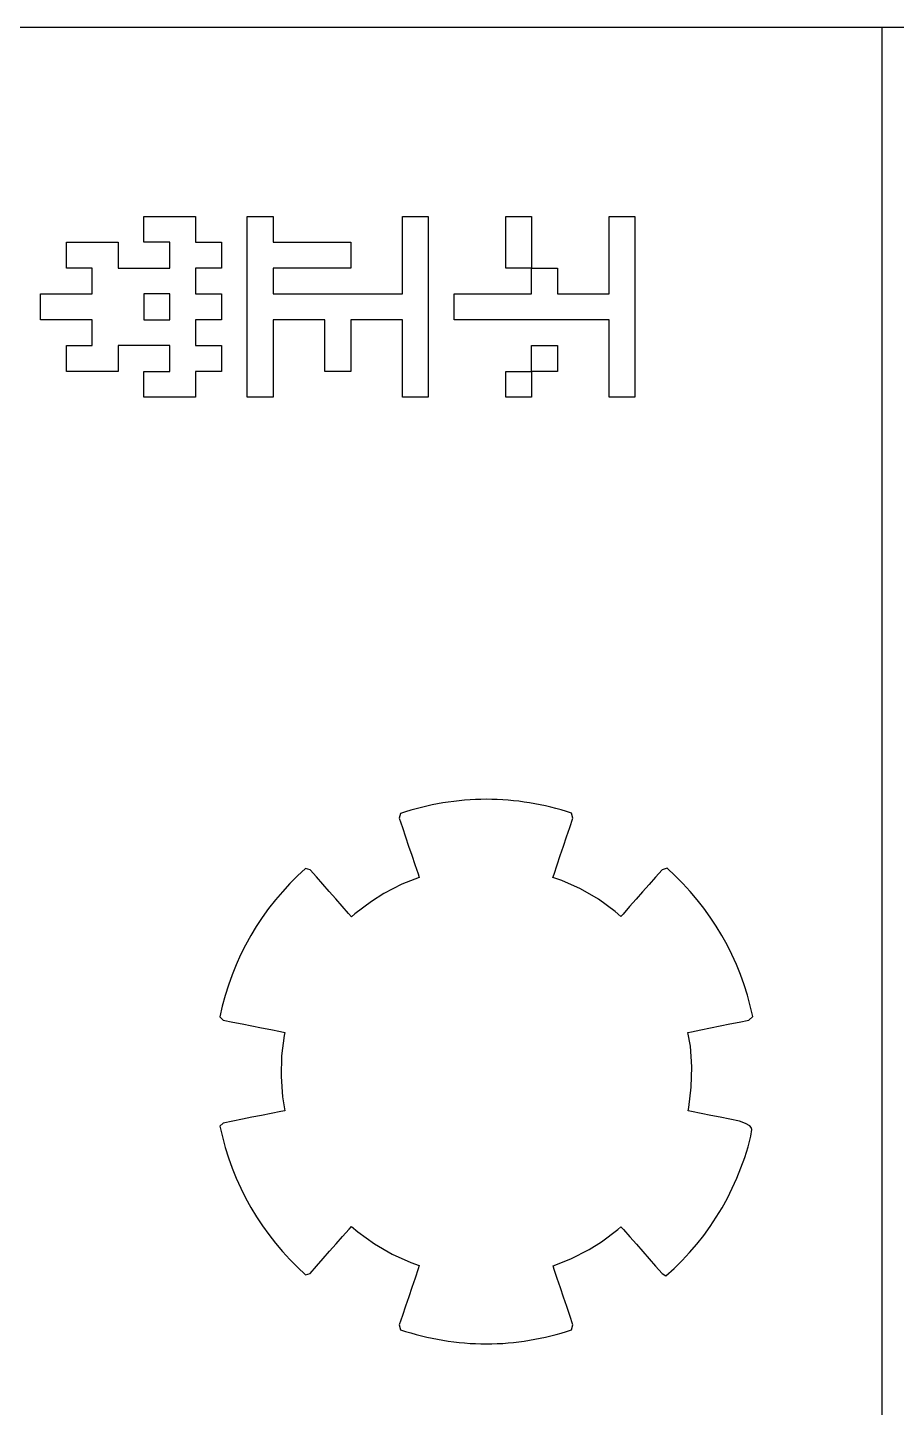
# Model space of a CAD drawing. Extents: x 9 to 137, y 10 to 46.
# Drawn here: x 113 to 127.68, y 22.3 to 45.62 of the extents above; entities that cross this region are included whole.
import ezdxf

# ---------------------------------------------------------------- set-up
doc = ezdxf.new("R2010")
doc.units = 0
doc.layers.add('Layer_1', color=7, linetype='CONTINUOUS')

msp = doc.modelspace()

# ---------------------------------------------------------------- linework, layer by layer
at = {"layer": 'Layer_1', "color": 7}
for p, q in [((137.20307, 45.61675), (8.70306, 45.61675)), ((127.4338, 45.61675), (52.29317, 45.61675)), ((127.4338, 10.29953), (127.4338, 45.61675)), ((114.96316, 42.426907), (115.83643, 42.426907)), ((114.96316, 41.990272), (114.96316, 42.426907)), ((115.83643, 42.426907), (115.83643, 41.990272)), ((116.7097, 39.370462), (116.7097, 42.426907)), ((116.7097, 42.426907), (117.14633, 42.426907)), ((117.14633, 42.426907), (117.14633, 41.990272)), ((119.32951, 41.117002), (119.32951, 42.426907)), ((119.32951, 42.426907), (119.76614, 42.426907)), ((119.76614, 42.426907), (119.76614, 39.370462)), ((121.07605, 42.426907), (121.51268, 42.426907)), ((121.07605, 41.553637), (121.07605, 42.426907)), ((121.51268, 42.426907), (121.51268, 41.553637)), ((122.82259, 42.426907), (123.25922, 42.426907)), ((122.82259, 41.117002), (122.82259, 42.426907)), ((123.25922, 42.426907), (123.25922, 39.370462)), ((113.65325, 41.553637), (113.65325, 41.990272)), ((113.65325, 41.990272), (114.52652, 41.990272)), ((114.52652, 41.990272), (114.52652, 41.553637)), ((115.39979, 41.990272), (114.96316, 41.990272)), ((115.39979, 41.553637), (115.39979, 41.990272)), ((115.83643, 41.990272), (116.27306, 41.990272)), ((116.27306, 41.990272), (116.27306, 41.553637)), ((117.14633, 41.990272), (118.45624, 41.990272)), ((118.45624, 41.990272), (118.45624, 41.553637)), ((114.08988, 41.553637), (113.65325, 41.553637)), ((114.08988, 41.117002), (114.08988, 41.553637)), ((114.52652, 41.553637), (115.39979, 41.553637)), ((116.27306, 41.553637), (115.83643, 41.553637)), ((115.83643, 41.553637), (115.83643, 41.117002)), ((118.45624, 41.553637), (117.14633, 41.553637)), ((117.14633, 41.553637), (117.14633, 41.117002)), ((121.51268, 41.553637), (121.07605, 41.553637)), ((121.51268, 41.117002), (121.51268, 41.553637)), ((121.51268, 41.553637), (121.94932, 41.553637)), ((121.94932, 41.553637), (121.94932, 41.117002)), ((113.21661, 40.680367), (113.21661, 41.117002)), ((113.21661, 41.117002), (114.08988, 41.117002)), ((114.96316, 41.117002), (114.96316, 40.680367)), ((115.39979, 41.117002), (114.96316, 41.117002)), ((115.39979, 40.680367), (115.39979, 41.117002)), ((115.83643, 41.117002), (116.27306, 41.117002)), ((116.27306, 41.117002), (116.27306, 40.680367)), ((117.14633, 41.117002), (119.32951, 41.117002)), ((120.20278, 40.680367), (120.20278, 41.117002)), ((120.20278, 41.117002), (121.51268, 41.117002)), ((121.94932, 41.117002), (122.82259, 41.117002)), ((114.08988, 40.680367), (113.21661, 40.680367)), ((114.08988, 40.243732), (114.08988, 40.680367)), ((114.96316, 40.680367), (115.39979, 40.680367)), ((116.27306, 40.680367), (115.83643, 40.680367)), ((115.83643, 40.680367), (115.83643, 40.243732)), ((118.0196, 40.680367), (117.14633, 40.680367)), ((117.14633, 40.680367), (117.14633, 39.370462)), ((118.0196, 39.807097), (118.0196, 40.680367)), ((119.32951, 40.680367), (118.45624, 40.680367)), ((118.45624, 40.680367), (118.45624, 39.807097)), ((119.32951, 39.370462), (119.32951, 40.680367)), ((122.82259, 40.680367), (120.20278, 40.680367)), ((122.82259, 39.370462), (122.82259, 40.680367)), ((113.65325, 39.807097), (113.65325, 40.243732)), ((113.65325, 40.243732), (114.08988, 40.243732)), ((115.39979, 40.243732), (114.52652, 40.243732)), ((114.52652, 40.243732), (114.52652, 39.807097)), ((115.39979, 39.807097), (115.39979, 40.243732)), ((115.83643, 40.243732), (116.27306, 40.243732)), ((116.27306, 40.243732), (116.27306, 39.807097)), ((121.51268, 40.243732), (121.94932, 40.243732)), ((121.51268, 39.807097), (121.51268, 40.243732)), ((121.94932, 40.243732), (121.94932, 39.807097)), ((114.52652, 39.807097), (113.65325, 39.807097)), ((114.96316, 39.370462), (114.96316, 39.807097)), ((114.96316, 39.807097), (115.39979, 39.807097)), ((116.27306, 39.807097), (115.83643, 39.807097)), ((115.83643, 39.807097), (115.83643, 39.370462)), ((118.45624, 39.807097), (118.0196, 39.807097)), ((121.07605, 39.807097), (121.51268, 39.807097)), ((121.07605, 39.370462), (121.07605, 39.807097)), ((121.94932, 39.807097), (121.51268, 39.807097)), ((121.51268, 39.807097), (121.51268, 39.370462)), ((115.83643, 39.370462), (114.96316, 39.370462)), ((117.14633, 39.370462), (116.7097, 39.370462)), ((119.76614, 39.370462), (119.32951, 39.370462)), ((121.51268, 39.370462), (121.07605, 39.370462)), ((123.25922, 39.370462), (122.82259, 39.370462)), ((119.56277, 32.41809), (119.47377, 32.39299)), ((119.65217, 32.44139), (119.56277, 32.41809)), ((119.74207, 32.46289), (119.65217, 32.44139)), ((119.83227, 32.48259), (119.74207, 32.46289)), ((119.92287, 32.50049), (119.83227, 32.48259)), ((120.01377, 32.51659), (119.92287, 32.50049)), ((120.10497, 32.53079), (120.01377, 32.51659)), ((120.19647, 32.54319), (120.10497, 32.53079)), ((120.28827, 32.55379), (120.19647, 32.54319)), ((120.38027, 32.56279), (120.28827, 32.55379)), ((120.47247, 32.56979), (120.38027, 32.56279)), ((120.56477, 32.57479), (120.47247, 32.56979)), ((120.65727, 32.57779), (120.56477, 32.57479)), ((120.74987, 32.57879), (120.65727, 32.57779)), ((120.84147, 32.57779), (120.74987, 32.57879)), ((120.93297, 32.57479), (120.84147, 32.57779)), ((121.02437, 32.56979), (120.93297, 32.57479)), ((121.11557, 32.56279), (121.02437, 32.56979)), ((121.20657, 32.55479), (121.11557, 32.56279)), ((121.29737, 32.54459), (121.20657, 32.55479)), ((121.38797, 32.53259), (121.29737, 32.54459)), ((121.47827, 32.51879), (121.38797, 32.53259)), ((121.56827, 32.50319), (121.47827, 32.51879)), ((121.65797, 32.48579), (121.56827, 32.50319)), ((121.74737, 32.46659), (121.65797, 32.48579)), ((121.83637, 32.44559), (121.74737, 32.46659)), ((121.92497, 32.42289), (121.83637, 32.44559)), ((122.01317, 32.39839), (121.92497, 32.42289)), ((119.29727, 32.33739), (119.27657, 32.25879)), ((119.27657, 32.25879), (119.32977, 32.10273)), ((119.38527, 32.36609), (119.29727, 32.33739)), ((119.47377, 32.39299), (119.38527, 32.36609)), ((122.10087, 32.37209), (122.01317, 32.39839)), ((122.18807, 32.34409), (122.10087, 32.37209)), ((122.15757, 32.10118), (122.21077, 32.25879)), ((122.21077, 32.25879), (122.18807, 32.34409)), ((119.32977, 32.10273), (119.38247, 31.94615)), ((119.38247, 31.94615), (119.43517, 31.78957)), ((122.05117, 31.78595), (122.10437, 31.94356)), ((122.10437, 31.94356), (122.15757, 32.10118)), ((119.43517, 31.78957), (119.48787, 31.63351)), ((121.99797, 31.62834), (122.05117, 31.78595)), ((119.48787, 31.63351), (119.54057, 31.47693)), ((119.54057, 31.47693), (119.59377, 31.32087)), ((121.94477, 31.47073), (121.99797, 31.62834)), ((117.55863, 31.28446), (117.42811, 31.15369)), ((117.6947, 31.41024), (117.55863, 31.28446)), ((117.7701, 31.38954), (117.6947, 31.41024)), ((117.87862, 31.26603), (117.7701, 31.38954)), ((117.98714, 31.14304), (117.87862, 31.26603)), ((119.61497, 31.25777), (119.32249, 31.14253)), ((119.59377, 31.32087), (119.61497, 31.25777)), ((121.87347, 31.2594), (121.89157, 31.3126)), ((122.02592, 31.2072), (121.87347, 31.2594)), ((121.89157, 31.3126), (121.94477, 31.47073)), ((123.60673, 31.26453), (123.49717, 31.13948)), ((123.7168, 31.38907), (123.60673, 31.26453)), ((123.8026, 31.41337), (123.7168, 31.38907)), ((123.93827, 31.28765), (123.8026, 31.41337)), ((124.06842, 31.15695), (123.93827, 31.28765)), ((117.30324, 31.01812), (117.18413, 30.87793)), ((117.42811, 31.15369), (117.30324, 31.01812)), ((118.09566, 31.01954), (117.98714, 31.14304)), ((118.20418, 30.89603), (118.09566, 31.01954)), ((119.32249, 31.14253), (119.01398, 30.98491)), ((122.34166, 31.06353), (122.02592, 31.2072)), ((122.6419, 30.88887), (122.34166, 31.06353)), ((123.3871, 31.01494), (123.27703, 30.8904)), ((123.49717, 31.13948), (123.3871, 31.01494)), ((124.19293, 31.02147), (124.06842, 31.15695)), ((124.3117, 30.8814), (124.19293, 31.02147)), ((117.18413, 30.87793), (117.0709, 30.73332)), ((118.3127, 30.77252), (118.20418, 30.89603)), ((118.42122, 30.64902), (118.3127, 30.77252)), ((118.80572, 30.85469), (118.52822, 30.64592)), ((119.01398, 30.98491), (118.80572, 30.85469)), ((122.92302, 30.68578), (122.6419, 30.88887)), ((123.27703, 30.8904), (123.16748, 30.76482)), ((124.4246, 30.73693), (124.3117, 30.8814)), ((116.96365, 30.58448), (116.8625, 30.4316)), ((117.0709, 30.73332), (116.96365, 30.58448)), ((118.47032, 30.59272), (118.42122, 30.64902)), ((118.52822, 30.64592), (118.47032, 30.59272)), ((123.02222, 30.59998), (122.92302, 30.68578)), ((123.05792, 30.64028), (123.02222, 30.59998)), ((123.16748, 30.76482), (123.05792, 30.64028)), ((124.53154, 30.58825), (124.4246, 30.73693)), ((124.6324, 30.43555), (124.53154, 30.58825)), ((116.8625, 30.4316), (116.7676, 30.27487)), ((124.7271, 30.27902), (124.6324, 30.43555)), ((116.679, 30.11449), (116.5968, 29.95064)), ((116.7676, 30.27487), (116.679, 30.11449)), ((124.8155, 30.11885), (124.7271, 30.27902)), ((124.8975, 29.95523), (124.8155, 30.11885)), ((116.5968, 29.95064), (116.5211, 29.78352)), ((124.9729, 29.78835), (124.8975, 29.95523)), ((116.4521, 29.61332), (116.3898, 29.44022)), ((116.5211, 29.78352), (116.4521, 29.61332)), ((125.0417, 29.6184), (124.9729, 29.78835)), ((125.1038, 29.44558), (125.0417, 29.6184)), ((116.3898, 29.44022), (116.3344, 29.26442)), ((125.159, 29.27005), (125.1038, 29.44558)), ((116.3344, 29.26442), (116.286, 29.08611)), ((125.2073, 29.09204), (125.159, 29.27005)), ((116.286, 29.08611), (116.2447, 28.90548)), ((125.1844, 28.84761), (125.2485, 28.91171)), ((125.2485, 28.91171), (125.2073, 29.09204)), ((116.2447, 28.90548), (116.3026, 28.84868)), ((116.3026, 28.84868), (116.46383, 28.81608)), ((116.46383, 28.81608), (116.62558, 28.78408)), ((116.62558, 28.78408), (116.78681, 28.75148)), ((116.78681, 28.75148), (116.94804, 28.71888)), ((116.94804, 28.71888), (117.10927, 28.68688)), ((117.10927, 28.68688), (117.26998, 28.65488)), ((124.21185, 28.65261), (124.3736, 28.68521)), ((124.3736, 28.68521), (124.53586, 28.71781)), ((124.53586, 28.71781), (124.69761, 28.75041)), ((124.69761, 28.75041), (124.85987, 28.78301)), ((124.85987, 28.78301), (125.02214, 28.81501)), ((125.02214, 28.81501), (125.1844, 28.84761)), ((117.26998, 28.65488), (117.34338, 28.63988)), ((117.33258, 28.58768), (117.28868, 28.243)), ((117.34338, 28.63988), (117.33258, 28.58768)), ((124.15395, 28.64011), (124.21185, 28.65261)), ((124.19475, 28.40602), (124.15395, 28.64011)), ((117.28868, 28.243), (117.27968, 27.89677)), ((124.22005, 28.06031), (124.19475, 28.40602)), ((124.21105, 27.71304), (124.22005, 28.06031)), ((117.27968, 27.89677), (117.30448, 27.55002)), ((117.30448, 27.55002), (117.34478, 27.31697)), ((124.16715, 27.3694), (124.21105, 27.71304)), ((117.27548, 27.30307), (117.11374, 27.27107)), ((117.34478, 27.31697), (117.27548, 27.30307)), ((124.15575, 27.3151), (124.16715, 27.3694)), ((124.21675, 27.3027), (124.15575, 27.3151)), ((124.37746, 27.2712), (124.21675, 27.3027)), ((116.30345, 27.10867), (116.24815, 27.05437)), ((116.24815, 27.05437), (116.28915, 26.87367)), ((116.4652, 27.14067), (116.30345, 27.10867)), ((116.62746, 27.17327), (116.4652, 27.14067)), ((116.78921, 27.20587), (116.62746, 27.17327)), ((116.95095, 27.23847), (116.78921, 27.20587)), ((117.11374, 27.27107), (116.95095, 27.23847)), ((124.5387, 27.2386), (124.37746, 27.2712)), ((124.69993, 27.2066), (124.5387, 27.2386)), ((124.86116, 27.174), (124.69993, 27.2066)), ((125.02239, 27.1414), (124.86116, 27.174)), ((125.12828, 27.10094), (125.02269, 27.14144)), ((125.02269, 27.14144), (125.02269, 27.14144)), ((125.20158, 27.06234), (125.12828, 27.10094)), ((125.22348, 27.03554), (125.20158, 27.06234)), ((116.28915, 26.87367), (116.33725, 26.69528)), ((125.16938, 26.7046), (125.21808, 26.88614)), ((125.21808, 26.88614), (125.23428, 26.99944)), ((125.23428, 26.99944), (125.22348, 27.03554)), ((116.33725, 26.69528), (116.39235, 26.51939)), ((125.11348, 26.52566), (125.16938, 26.7046)), ((116.39235, 26.51939), (116.45425, 26.34618)), ((116.45425, 26.34618), (116.52295, 26.17585)), ((124.98048, 26.17633), (125.05048, 26.34951)), ((125.05048, 26.34951), (125.11348, 26.52566)), ((116.52295, 26.17585), (116.59835, 26.0086)), ((124.90358, 26.00635), (124.98048, 26.17633)), ((116.59835, 26.0086), (116.68025, 25.84461)), ((124.81988, 25.83975), (124.90358, 26.00635)), ((116.68025, 25.84461), (116.76855, 25.68407)), ((116.76855, 25.68407), (116.86325, 25.52717)), ((124.63278, 25.51752), (124.72958, 25.67675)), ((124.72958, 25.67675), (124.81988, 25.83975)), ((116.86325, 25.52717), (116.96412, 25.37411)), ((124.52954, 25.3623), (124.63278, 25.51752)), ((116.96412, 25.37411), (117.07109, 25.22508)), ((117.07109, 25.22508), (117.18405, 25.08027)), ((118.20987, 25.06745), (118.31942, 25.19302)), ((118.31942, 25.19302), (118.42949, 25.31756)), ((118.42949, 25.31756), (118.47029, 25.36356)), ((118.47029, 25.36356), (118.57675, 25.27106)), ((118.57675, 25.27106), (118.85787, 25.06797)), ((122.69423, 25.1023), (122.97121, 25.31055)), ((122.97121, 25.31055), (123.02241, 25.35755)), ((123.02241, 25.35755), (123.06531, 25.30895)), ((123.06531, 25.30895), (123.17383, 25.18545)), ((123.17383, 25.18545), (123.28287, 25.06195)), ((124.3043, 25.06463), (124.42001, 25.21127)), ((124.42001, 25.21127), (124.52954, 25.3623)), ((117.18405, 25.08027), (117.30289, 24.93986)), ((118.09979, 24.94239), (118.20987, 25.06745)), ((118.85787, 25.06797), (119.15759, 24.89382)), ((122.17695, 24.81343), (122.48597, 24.97208)), ((122.48597, 24.97208), (122.69423, 25.1023)), ((123.28287, 25.06195), (123.39087, 24.93844)), ((124.18253, 24.92258), (124.3043, 25.06463)), ((117.30289, 24.93986), (117.42751, 24.80406)), ((117.42751, 24.80406), (117.55779, 24.67306)), ((117.87965, 24.69281), (117.98973, 24.81786)), ((117.98973, 24.81786), (118.09979, 24.94239)), ((119.15759, 24.89382), (119.47385, 24.75016)), ((119.47385, 24.75016), (119.61544, 24.70156)), ((121.87464, 24.69509), (122.17695, 24.81343)), ((123.39087, 24.93844), (123.49939, 24.81493)), ((123.49939, 24.81493), (123.60791, 24.69194)), ((123.92128, 24.65308), (124.05482, 24.78534)), ((124.05482, 24.78534), (124.18253, 24.92258)), ((117.55779, 24.67306), (117.69362, 24.54703)), ((117.69362, 24.54703), (117.77062, 24.56723)), ((117.77062, 24.56723), (117.87965, 24.69281)), ((119.54314, 24.48663), (119.48944, 24.32902)), ((119.59634, 24.64476), (119.54314, 24.48663)), ((119.61544, 24.70156), (119.59634, 24.64476)), ((121.89424, 24.63669), (121.87464, 24.69509)), ((121.94694, 24.48011), (121.89424, 24.63669)), ((121.99964, 24.32405), (121.94694, 24.48011)), ((123.60791, 24.69194), (123.71643, 24.56844)), ((123.71643, 24.56844), (123.78203, 24.52604)), ((123.78203, 24.52604), (123.92128, 24.65308)), ((119.48944, 24.32902), (119.43674, 24.1714)), ((122.05284, 24.16747), (121.99964, 24.32405)), ((119.38294, 24.0138), (119.32974, 23.85567)), ((119.43674, 24.1714), (119.38294, 24.0138)), ((122.10554, 24.01141), (122.05284, 24.16747)), ((122.15824, 23.85483), (122.10554, 24.01141)), ((119.32974, 23.85567), (119.27654, 23.69805)), ((122.21144, 23.69825), (122.15824, 23.85483)), ((119.27654, 23.69805), (119.29724, 23.61795)), ((119.29724, 23.61795), (119.38534, 23.58935)), ((119.38534, 23.58935), (119.47384, 23.56255)), ((119.47384, 23.56255), (119.56284, 23.53755)), ((121.92594, 23.53625), (122.01414, 23.56095)), ((122.01414, 23.56095), (122.10194, 23.58735)), ((122.10194, 23.58735), (122.18924, 23.61555)), ((122.18924, 23.61555), (122.21144, 23.69825)), ((119.56284, 23.53755), (119.65224, 23.51435)), ((119.65224, 23.51435), (119.74214, 23.49295)), ((119.74214, 23.49295), (119.83234, 23.47335)), ((119.83234, 23.47335), (119.92294, 23.45565)), ((119.92294, 23.45565), (120.01384, 23.43975)), ((120.01384, 23.43975), (120.10504, 23.42565)), ((120.10504, 23.42565), (120.19654, 23.41345)), ((120.19654, 23.41345), (120.28834, 23.40305)), ((120.28834, 23.40305), (120.38034, 23.39405)), ((120.38034, 23.39405), (120.47254, 23.38705)), ((120.47254, 23.38705), (120.56484, 23.38205)), ((120.56484, 23.38205), (120.65734, 23.37905)), ((120.65734, 23.37905), (120.74994, 23.37805)), ((120.74994, 23.37805), (120.84164, 23.37905)), ((120.84164, 23.37905), (120.93324, 23.38205)), ((120.93324, 23.38205), (121.02474, 23.38705)), ((121.02474, 23.38705), (121.11604, 23.39405)), ((121.11604, 23.39405), (121.20714, 23.40305)), ((121.20714, 23.40305), (121.29804, 23.41345)), ((121.29804, 23.41345), (121.38864, 23.42565)), ((121.38864, 23.42565), (121.47904, 23.43965)), ((121.47904, 23.43965), (121.56914, 23.45545)), ((121.56914, 23.45545), (121.65894, 23.47295)), ((121.65894, 23.47295), (121.74834, 23.49225)), ((121.74834, 23.49225), (121.83734, 23.51335)), ((121.83734, 23.51335), (121.92594, 23.53625))]:
    msp.add_line(p, q, dxfattribs=at)

doc.saveas('drawing.dxf')
